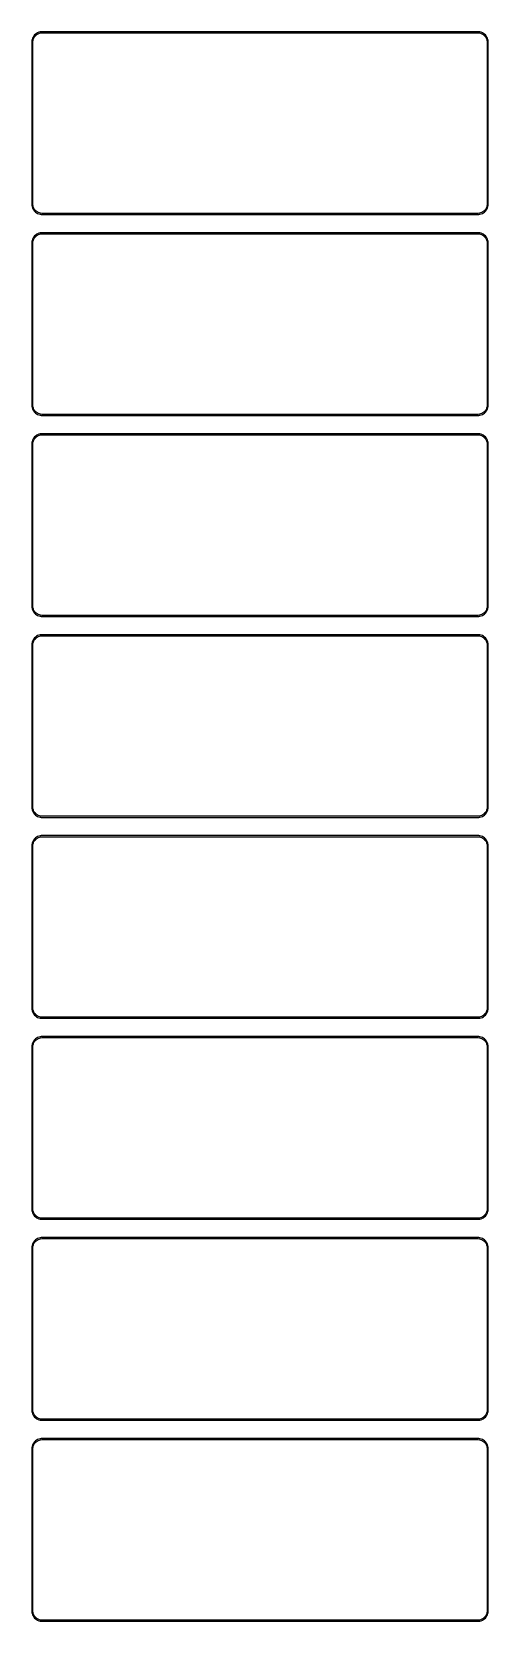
# Model space of a CAD drawing. Header units: metres. Extents: x -112 to 112, y 1440 to 2916.
# Drawn here: x -112 to 112, y 2133 to 2916 of the extents above; entities that cross this region are included whole.
import ezdxf

# ---------------------------------------------------------------- set-up
doc = ezdxf.new("R2010")
doc.units = ezdxf.units.M

msp = doc.modelspace()

# ---------------------------------------------------------------- linework, layer by layer
for p, q in [((-112.149, 2912.84), (-112.343, 2912.24)), ((-111.882, 2913.41), (-112.149, 2912.84)), ((-111.545, 2913.94), (-111.882, 2913.41)), ((-111.666, 2912.5), (-111.412, 2913.04)), ((-111.145, 2914.42), (-111.545, 2913.94)), ((-111.412, 2913.04), (-111.093, 2913.54)), ((-110.687, 2914.85), (-111.145, 2914.42)), ((-111.093, 2913.54), (-110.713, 2914)), ((-110.713, 2914), (-110.278, 2914.41)), ((-110.179, 2915.22), (-110.687, 2914.85)), ((-110.278, 2914.41), (-109.795, 2914.76)), ((-109.629, 2915.52), (-110.179, 2915.22)), ((-109.795, 2914.76), (-109.272, 2915.05)), ((-109.045, 2915.76), (-109.629, 2915.52)), ((-109.272, 2915.05), (-108.718, 2915.27)), ((-108.437, 2915.91), (-109.045, 2915.76)), ((-108.718, 2915.27), (-108.14, 2915.42)), ((-107.814, 2915.99), (-108.437, 2915.91)), ((-108.14, 2915.42), (-107.548, 2915.49)), ((107.814, 2915.99), (-107.814, 2915.99)), ((-107.548, 2915.49), (107.548, 2915.49)), ((107.548, 2915.49), (108.14, 2915.42)), ((108.437, 2915.91), (107.814, 2915.99)), ((108.14, 2915.42), (108.718, 2915.27)), ((109.045, 2915.76), (108.437, 2915.91)), ((108.718, 2915.27), (109.272, 2915.05)), ((109.629, 2915.52), (109.045, 2915.76)), ((109.272, 2915.05), (109.795, 2914.76)), ((110.179, 2915.22), (109.629, 2915.52)), ((109.795, 2914.76), (110.278, 2914.41)), ((110.687, 2914.85), (110.179, 2915.22)), ((110.278, 2914.41), (110.713, 2914)), ((111.145, 2914.42), (110.687, 2914.85)), ((110.713, 2914), (111.093, 2913.54)), ((111.093, 2913.54), (111.412, 2913.04)), ((111.545, 2913.94), (111.145, 2914.42)), ((111.412, 2913.04), (111.666, 2912.5)), ((111.882, 2913.41), (111.545, 2913.94)), ((112.149, 2912.84), (111.882, 2913.41)), ((112.343, 2912.24), (112.149, 2912.84)), ((-112.461, 2911.63), (-112.5, 2911)), ((-112.5, 2911), (-112.5, 2831)), ((-112.343, 2912.24), (-112.461, 2911.63)), ((-112, 2910.75), (-111.963, 2911.35)), ((-112, 2831.25), (-112, 2910.75)), ((-111.963, 2911.35), (-111.851, 2911.93)), ((-111.851, 2911.93), (-111.666, 2912.5)), ((111.666, 2912.5), (111.851, 2911.93)), ((111.851, 2911.93), (111.963, 2911.35)), ((111.963, 2911.35), (112, 2910.75)), ((112, 2910.75), (112, 2831.25)), ((112.461, 2911.63), (112.343, 2912.24)), ((112.5, 2911), (112.461, 2911.63)), ((112.5, 2831), (112.5, 2911)), ((-112.5, 2831), (-112.461, 2830.37)), ((-112.461, 2830.37), (-112.343, 2829.76)), ((-112.343, 2829.76), (-112.149, 2829.16)), ((-112.149, 2829.16), (-111.882, 2828.59)), ((-111.963, 2830.65), (-112, 2831.25)), ((-111.851, 2830.07), (-111.963, 2830.65)), ((-111.882, 2828.59), (-111.545, 2828.06)), ((-111.666, 2829.5), (-111.851, 2830.07)), ((-111.412, 2828.96), (-111.666, 2829.5)), ((-111.545, 2828.06), (-111.145, 2827.58)), ((-111.093, 2828.46), (-111.412, 2828.96)), ((-111.145, 2827.58), (-110.687, 2827.15)), ((-110.713, 2828), (-111.093, 2828.46)), ((-110.278, 2827.59), (-110.713, 2828)), ((-110.687, 2827.15), (-110.179, 2826.78)), ((-109.795, 2827.24), (-110.278, 2827.59)), ((-110.179, 2826.78), (-109.629, 2826.48)), ((-109.272, 2826.95), (-109.795, 2827.24)), ((-108.718, 2826.73), (-109.272, 2826.95)), ((-108.14, 2826.58), (-108.718, 2826.73)), ((-107.548, 2826.51), (-108.14, 2826.58)), ((108.14, 2826.58), (107.548, 2826.51)), ((108.718, 2826.73), (108.14, 2826.58)), ((109.272, 2826.95), (108.718, 2826.73)), ((109.795, 2827.24), (109.272, 2826.95)), ((109.629, 2826.48), (110.179, 2826.78)), ((110.278, 2827.59), (109.795, 2827.24)), ((110.179, 2826.78), (110.687, 2827.15)), ((110.713, 2828), (110.278, 2827.59)), ((110.687, 2827.15), (111.145, 2827.58)), ((111.093, 2828.46), (110.713, 2828)), ((111.412, 2828.96), (111.093, 2828.46)), ((111.145, 2827.58), (111.545, 2828.06)), ((111.666, 2829.5), (111.412, 2828.96)), ((111.545, 2828.06), (111.882, 2828.59)), ((111.851, 2830.07), (111.666, 2829.5)), ((111.963, 2830.65), (111.851, 2830.07)), ((111.882, 2828.59), (112.149, 2829.16)), ((112, 2831.25), (111.963, 2830.65)), ((112.149, 2829.16), (112.343, 2829.76)), ((112.343, 2829.76), (112.461, 2830.37)), ((112.461, 2830.37), (112.5, 2831)), ((-109.629, 2826.48), (-109.045, 2826.24)), ((-109.045, 2826.24), (-108.437, 2826.09)), ((-108.437, 2826.09), (-107.814, 2826.01)), ((-107.814, 2826.01), (107.814, 2826.01)), ((107.548, 2826.51), (-107.548, 2826.51)), ((107.814, 2826.01), (108.437, 2826.09)), ((108.437, 2826.09), (109.045, 2826.24)), ((109.045, 2826.24), (109.629, 2826.48)), ((-112.461, 2812.63), (-112.5, 2812)), ((-112.5, 2812), (-112.5, 2732)), ((-112.343, 2813.24), (-112.461, 2812.63)), ((-112.149, 2813.84), (-112.343, 2813.24)), ((-111.882, 2814.41), (-112.149, 2813.84)), ((-112, 2811.75), (-111.963, 2812.35)), ((-112, 2732.25), (-112, 2811.75)), ((-111.963, 2812.35), (-111.851, 2812.93)), ((-111.545, 2814.94), (-111.882, 2814.41)), ((-111.851, 2812.93), (-111.666, 2813.5)), ((-111.666, 2813.5), (-111.412, 2814.04)), ((-111.145, 2815.42), (-111.545, 2814.94)), ((-111.412, 2814.04), (-111.093, 2814.54)), ((-110.687, 2815.85), (-111.145, 2815.42)), ((-111.093, 2814.54), (-110.713, 2815)), ((-110.713, 2815), (-110.278, 2815.41)), ((-110.179, 2816.22), (-110.687, 2815.85)), ((-110.278, 2815.41), (-109.795, 2815.76)), ((-109.629, 2816.52), (-110.179, 2816.22)), ((-109.795, 2815.76), (-109.272, 2816.05)), ((-109.045, 2816.76), (-109.629, 2816.52)), ((-109.272, 2816.05), (-108.718, 2816.27)), ((-108.437, 2816.91), (-109.045, 2816.76)), ((-108.718, 2816.27), (-108.14, 2816.42)), ((-107.814, 2816.99), (-108.437, 2816.91)), ((-108.14, 2816.42), (-107.548, 2816.49)), ((107.814, 2816.99), (-107.814, 2816.99)), ((-107.548, 2816.49), (107.548, 2816.49)), ((107.548, 2816.49), (108.14, 2816.42)), ((108.437, 2816.91), (107.814, 2816.99)), ((108.14, 2816.42), (108.718, 2816.27)), ((109.045, 2816.76), (108.437, 2816.91)), ((108.718, 2816.27), (109.272, 2816.05)), ((109.629, 2816.52), (109.045, 2816.76)), ((109.272, 2816.05), (109.795, 2815.76)), ((110.179, 2816.22), (109.629, 2816.52)), ((109.795, 2815.76), (110.278, 2815.41)), ((110.687, 2815.85), (110.179, 2816.22)), ((110.278, 2815.41), (110.713, 2815)), ((111.145, 2815.42), (110.687, 2815.85)), ((110.713, 2815), (111.093, 2814.54)), ((111.093, 2814.54), (111.412, 2814.04)), ((111.545, 2814.94), (111.145, 2815.42)), ((111.412, 2814.04), (111.666, 2813.5)), ((111.882, 2814.41), (111.545, 2814.94)), ((111.666, 2813.5), (111.851, 2812.93)), ((111.851, 2812.93), (111.963, 2812.35)), ((112.149, 2813.84), (111.882, 2814.41)), ((111.963, 2812.35), (112, 2811.75)), ((112, 2811.75), (112, 2732.25)), ((112.343, 2813.24), (112.149, 2813.84)), ((112.461, 2812.63), (112.343, 2813.24)), ((112.5, 2812), (112.461, 2812.63)), ((112.5, 2732), (112.5, 2812)), ((-112.5, 2732), (-112.461, 2731.37)), ((-112.461, 2731.37), (-112.343, 2730.76)), ((-112.343, 2730.76), (-112.149, 2730.16)), ((-112.149, 2730.16), (-111.882, 2729.59)), ((-111.963, 2731.65), (-112, 2732.25)), ((-111.851, 2731.07), (-111.963, 2731.65)), ((-111.882, 2729.59), (-111.545, 2729.06)), ((-111.666, 2730.5), (-111.851, 2731.07)), ((-111.412, 2729.96), (-111.666, 2730.5)), ((-111.545, 2729.06), (-111.145, 2728.58)), ((-111.093, 2729.46), (-111.412, 2729.96)), ((-111.145, 2728.58), (-110.687, 2728.15)), ((-110.713, 2729), (-111.093, 2729.46)), ((-110.278, 2728.59), (-110.713, 2729)), ((-110.687, 2728.15), (-110.179, 2727.78)), ((-109.795, 2728.24), (-110.278, 2728.59)), ((-110.179, 2727.78), (-109.629, 2727.48)), ((-109.272, 2727.95), (-109.795, 2728.24)), ((-109.629, 2727.48), (-109.045, 2727.24)), ((-108.718, 2727.73), (-109.272, 2727.95)), ((-109.045, 2727.24), (-108.437, 2727.09)), ((-108.14, 2727.58), (-108.718, 2727.73)), ((-108.437, 2727.09), (-107.814, 2727.01)), ((-107.548, 2727.51), (-108.14, 2727.58)), ((-107.814, 2727.01), (107.814, 2727.01)), ((107.548, 2727.51), (-107.548, 2727.51)), ((108.14, 2727.58), (107.548, 2727.51)), ((107.814, 2727.01), (108.437, 2727.09)), ((108.718, 2727.73), (108.14, 2727.58)), ((108.437, 2727.09), (109.045, 2727.24)), ((109.272, 2727.95), (108.718, 2727.73)), ((109.045, 2727.24), (109.629, 2727.48)), ((109.795, 2728.24), (109.272, 2727.95)), ((109.629, 2727.48), (110.179, 2727.78)), ((110.278, 2728.59), (109.795, 2728.24)), ((110.179, 2727.78), (110.687, 2728.15)), ((110.713, 2729), (110.278, 2728.59)), ((110.687, 2728.15), (111.145, 2728.58)), ((111.093, 2729.46), (110.713, 2729)), ((111.412, 2729.96), (111.093, 2729.46)), ((111.145, 2728.58), (111.545, 2729.06)), ((111.666, 2730.5), (111.412, 2729.96)), ((111.545, 2729.06), (111.882, 2729.59)), ((111.851, 2731.07), (111.666, 2730.5)), ((111.963, 2731.65), (111.851, 2731.07)), ((111.882, 2729.59), (112.149, 2730.16)), ((112, 2732.25), (111.963, 2731.65)), ((112.149, 2730.16), (112.343, 2730.76)), ((112.343, 2730.76), (112.461, 2731.37)), ((112.461, 2731.37), (112.5, 2732)), ((-110.179, 2717.22), (-110.687, 2716.85)), ((-109.629, 2717.52), (-110.179, 2717.22)), ((-109.795, 2716.76), (-109.272, 2717.05)), ((-109.045, 2717.76), (-109.629, 2717.52)), ((-109.272, 2717.05), (-108.718, 2717.27)), ((-108.437, 2717.91), (-109.045, 2717.76)), ((-108.718, 2717.27), (-108.14, 2717.42)), ((-107.814, 2717.99), (-108.437, 2717.91)), ((-108.14, 2717.42), (-107.548, 2717.49)), ((107.814, 2717.99), (-107.814, 2717.99)), ((-107.548, 2717.49), (107.548, 2717.49)), ((107.548, 2717.49), (108.14, 2717.42)), ((108.437, 2717.91), (107.814, 2717.99)), ((108.14, 2717.42), (108.718, 2717.27)), ((109.045, 2717.76), (108.437, 2717.91)), ((108.718, 2717.27), (109.272, 2717.05)), ((109.629, 2717.52), (109.045, 2717.76)), ((109.272, 2717.05), (109.795, 2716.76)), ((110.179, 2717.22), (109.629, 2717.52)), ((110.687, 2716.85), (110.179, 2717.22)), ((-112.461, 2713.63), (-112.5, 2713)), ((-112.5, 2713), (-112.5, 2633)), ((-112.343, 2714.24), (-112.461, 2713.63)), ((-112.149, 2714.84), (-112.343, 2714.24)), ((-111.882, 2715.41), (-112.149, 2714.84)), ((-112, 2712.75), (-111.963, 2713.35)), ((-112, 2633.25), (-112, 2712.75)), ((-111.963, 2713.35), (-111.851, 2713.93)), ((-111.545, 2715.94), (-111.882, 2715.41)), ((-111.851, 2713.93), (-111.666, 2714.5)), ((-111.666, 2714.5), (-111.412, 2715.04)), ((-111.145, 2716.42), (-111.545, 2715.94)), ((-111.412, 2715.04), (-111.093, 2715.54)), ((-110.687, 2716.85), (-111.145, 2716.42)), ((-111.093, 2715.54), (-110.713, 2716)), ((-110.713, 2716), (-110.278, 2716.41)), ((-110.278, 2716.41), (-109.795, 2716.76)), ((109.795, 2716.76), (110.278, 2716.41)), ((110.278, 2716.41), (110.713, 2716)), ((111.145, 2716.42), (110.687, 2716.85)), ((110.713, 2716), (111.093, 2715.54)), ((111.093, 2715.54), (111.412, 2715.04)), ((111.545, 2715.94), (111.145, 2716.42)), ((111.412, 2715.04), (111.666, 2714.5)), ((111.882, 2715.41), (111.545, 2715.94)), ((111.666, 2714.5), (111.851, 2713.93)), ((111.851, 2713.93), (111.963, 2713.35)), ((112.149, 2714.84), (111.882, 2715.41)), ((111.963, 2713.35), (112, 2712.75)), ((112, 2712.75), (112, 2633.25)), ((112.343, 2714.24), (112.149, 2714.84)), ((112.461, 2713.63), (112.343, 2714.24)), ((112.5, 2713), (112.461, 2713.63)), ((112.5, 2633), (112.5, 2713)), ((-112.5, 2633), (-112.461, 2632.37)), ((-112.461, 2632.37), (-112.343, 2631.76)), ((-112.343, 2631.76), (-112.149, 2631.16)), ((-112.149, 2631.16), (-111.882, 2630.59)), ((-111.963, 2632.65), (-112, 2633.25)), ((-111.851, 2632.07), (-111.963, 2632.65)), ((-111.666, 2631.5), (-111.851, 2632.07)), ((-111.412, 2630.96), (-111.666, 2631.5)), ((-111.093, 2630.46), (-111.412, 2630.96)), ((111.412, 2630.96), (111.093, 2630.46)), ((111.666, 2631.5), (111.412, 2630.96)), ((111.851, 2632.07), (111.666, 2631.5)), ((111.963, 2632.65), (111.851, 2632.07)), ((111.882, 2630.59), (112.149, 2631.16)), ((112, 2633.25), (111.963, 2632.65)), ((112.149, 2631.16), (112.343, 2631.76)), ((112.343, 2631.76), (112.461, 2632.37)), ((112.461, 2632.37), (112.5, 2633)), ((-111.882, 2630.59), (-111.545, 2630.06)), ((-111.545, 2630.06), (-111.145, 2629.58)), ((-111.145, 2629.58), (-110.687, 2629.15)), ((-110.713, 2630), (-111.093, 2630.46)), ((-110.278, 2629.59), (-110.713, 2630)), ((-110.687, 2629.15), (-110.179, 2628.78)), ((-109.795, 2629.24), (-110.278, 2629.59)), ((-110.179, 2628.78), (-109.629, 2628.48)), ((-109.272, 2628.95), (-109.795, 2629.24)), ((-109.629, 2628.48), (-109.045, 2628.24)), ((-108.718, 2628.73), (-109.272, 2628.95)), ((-109.045, 2628.24), (-108.437, 2628.09)), ((-108.14, 2628.58), (-108.718, 2628.73)), ((-108.437, 2628.09), (-107.814, 2628.01)), ((-107.548, 2628.51), (-108.14, 2628.58)), ((-107.814, 2628.01), (107.814, 2628.01)), ((107.548, 2628.51), (-107.548, 2628.51)), ((108.14, 2628.58), (107.548, 2628.51)), ((107.814, 2628.01), (108.437, 2628.09)), ((108.718, 2628.73), (108.14, 2628.58)), ((108.437, 2628.09), (109.045, 2628.24)), ((109.272, 2628.95), (108.718, 2628.73)), ((109.045, 2628.24), (109.629, 2628.48)), ((109.795, 2629.24), (109.272, 2628.95)), ((109.629, 2628.48), (110.179, 2628.78)), ((110.278, 2629.59), (109.795, 2629.24)), ((110.179, 2628.78), (110.687, 2629.15)), ((110.713, 2630), (110.278, 2629.59)), ((110.687, 2629.15), (111.145, 2629.58)), ((111.093, 2630.46), (110.713, 2630)), ((111.145, 2629.58), (111.545, 2630.06)), ((111.545, 2630.06), (111.882, 2630.59)), ((-112.343, 2615.24), (-112.461, 2614.63)), ((-112.149, 2615.84), (-112.343, 2615.24)), ((-111.882, 2616.41), (-112.149, 2615.84)), ((-111.545, 2616.94), (-111.882, 2616.41)), ((-111.851, 2614.93), (-111.666, 2615.5)), ((-111.666, 2615.5), (-111.412, 2616.04)), ((-111.145, 2617.42), (-111.545, 2616.94)), ((-111.412, 2616.04), (-111.093, 2616.54)), ((-110.687, 2617.85), (-111.145, 2617.42)), ((-111.093, 2616.54), (-110.713, 2617)), ((-110.713, 2617), (-110.278, 2617.41)), ((-110.179, 2618.22), (-110.687, 2617.85)), ((-110.278, 2617.41), (-109.795, 2617.76)), ((-109.629, 2618.52), (-110.179, 2618.22)), ((-109.795, 2617.76), (-109.272, 2618.05)), ((-109.045, 2618.76), (-109.629, 2618.52)), ((-109.272, 2618.05), (-108.718, 2618.27)), ((-108.437, 2618.91), (-109.045, 2618.76)), ((-108.718, 2618.27), (-108.14, 2618.42)), ((-107.814, 2618.99), (-108.437, 2618.91)), ((-108.14, 2618.42), (-107.548, 2618.49)), ((107.814, 2618.99), (-107.814, 2618.99)), ((-107.548, 2618.49), (107.548, 2618.49)), ((107.548, 2618.49), (108.14, 2618.42)), ((108.437, 2618.91), (107.814, 2618.99)), ((108.14, 2618.42), (108.718, 2618.27)), ((109.045, 2618.76), (108.437, 2618.91)), ((108.718, 2618.27), (109.272, 2618.05)), ((109.629, 2618.52), (109.045, 2618.76)), ((109.272, 2618.05), (109.795, 2617.76)), ((110.179, 2618.22), (109.629, 2618.52)), ((109.795, 2617.76), (110.278, 2617.41)), ((110.687, 2617.85), (110.179, 2618.22)), ((110.278, 2617.41), (110.713, 2617)), ((111.145, 2617.42), (110.687, 2617.85)), ((110.713, 2617), (111.093, 2616.54)), ((111.093, 2616.54), (111.412, 2616.04)), ((111.545, 2616.94), (111.145, 2617.42)), ((111.412, 2616.04), (111.666, 2615.5)), ((111.882, 2616.41), (111.545, 2616.94)), ((111.666, 2615.5), (111.851, 2614.93)), ((112.149, 2615.84), (111.882, 2616.41)), ((112.343, 2615.24), (112.149, 2615.84)), ((112.461, 2614.63), (112.343, 2615.24)), ((-112.461, 2614.63), (-112.5, 2614)), ((-112.5, 2614), (-112.5, 2534)), ((-112, 2613.75), (-111.963, 2614.35)), ((-112, 2534.25), (-112, 2613.75)), ((-111.963, 2614.35), (-111.851, 2614.93)), ((111.851, 2614.93), (111.963, 2614.35)), ((111.963, 2614.35), (112, 2613.75)), ((112, 2613.75), (112, 2534.25)), ((112.5, 2614), (112.461, 2614.63)), ((112.5, 2534), (112.5, 2614)), ((-112.5, 2534), (-112.461, 2533.37)), ((-112.461, 2533.37), (-112.343, 2532.76)), ((-112.343, 2532.76), (-112.149, 2532.16)), ((-112.149, 2532.16), (-111.882, 2531.59)), ((-111.963, 2533.65), (-112, 2534.25)), ((-111.851, 2533.07), (-111.963, 2533.65)), ((-111.882, 2531.59), (-111.545, 2531.06)), ((-111.666, 2532.5), (-111.851, 2533.07)), ((-111.412, 2531.96), (-111.666, 2532.5)), ((-111.545, 2531.06), (-111.145, 2530.58)), ((-111.093, 2531.46), (-111.412, 2531.96)), ((-111.145, 2530.58), (-110.687, 2530.15)), ((-110.713, 2531), (-111.093, 2531.46)), ((-110.278, 2530.59), (-110.713, 2531)), ((-110.687, 2530.15), (-110.179, 2529.78)), ((-109.795, 2530.24), (-110.278, 2530.59)), ((-110.179, 2529.78), (-109.629, 2529.48)), ((-109.272, 2529.95), (-109.795, 2530.24)), ((-109.629, 2529.48), (-109.045, 2529.24)), ((-108.718, 2529.73), (-109.272, 2529.95)), ((-109.045, 2529.24), (-108.437, 2529.09)), ((-108.14, 2529.58), (-108.718, 2529.73)), ((-108.437, 2529.09), (-107.814, 2529.01)), ((-107.548, 2529.51), (-108.14, 2529.58)), ((107.548, 2529.51), (-107.548, 2529.51)), ((108.14, 2529.58), (107.548, 2529.51)), ((107.814, 2529.01), (108.437, 2529.09)), ((108.718, 2529.73), (108.14, 2529.58)), ((108.437, 2529.09), (109.045, 2529.24)), ((109.272, 2529.95), (108.718, 2529.73)), ((109.045, 2529.24), (109.629, 2529.48)), ((109.795, 2530.24), (109.272, 2529.95)), ((109.629, 2529.48), (110.179, 2529.78)), ((110.278, 2530.59), (109.795, 2530.24)), ((110.179, 2529.78), (110.687, 2530.15)), ((110.713, 2531), (110.278, 2530.59)), ((110.687, 2530.15), (111.145, 2530.58)), ((111.093, 2531.46), (110.713, 2531)), ((111.412, 2531.96), (111.093, 2531.46)), ((111.145, 2530.58), (111.545, 2531.06)), ((111.666, 2532.5), (111.412, 2531.96)), ((111.545, 2531.06), (111.882, 2531.59)), ((111.851, 2533.07), (111.666, 2532.5)), ((111.963, 2533.65), (111.851, 2533.07)), ((111.882, 2531.59), (112.149, 2532.16)), ((112, 2534.25), (111.963, 2533.65)), ((112.149, 2532.16), (112.343, 2532.76)), ((112.343, 2532.76), (112.461, 2533.37)), ((112.461, 2533.37), (112.5, 2534)), ((-107.814, 2529.01), (107.814, 2529.01)), ((-112.461, 2515.63), (-112.5, 2515)), ((-112.5, 2515), (-112.5, 2435)), ((-112.343, 2516.24), (-112.461, 2515.63)), ((-112.149, 2516.84), (-112.343, 2516.24)), ((-111.882, 2517.41), (-112.149, 2516.84)), ((-112, 2514.75), (-111.963, 2515.35)), ((-112, 2435.25), (-112, 2514.75)), ((-111.963, 2515.35), (-111.851, 2515.93)), ((-111.545, 2517.94), (-111.882, 2517.41)), ((-111.851, 2515.93), (-111.666, 2516.5)), ((-111.666, 2516.5), (-111.412, 2517.04)), ((-111.145, 2518.42), (-111.545, 2517.94)), ((-111.412, 2517.04), (-111.093, 2517.54)), ((-110.687, 2518.85), (-111.145, 2518.42)), ((-111.093, 2517.54), (-110.713, 2518)), ((-110.713, 2518), (-110.278, 2518.41)), ((-110.179, 2519.22), (-110.687, 2518.85)), ((-110.278, 2518.41), (-109.795, 2518.76)), ((-109.629, 2519.52), (-110.179, 2519.22)), ((-109.795, 2518.76), (-109.272, 2519.05)), ((-109.045, 2519.76), (-109.629, 2519.52)), ((-109.272, 2519.05), (-108.718, 2519.27)), ((-108.437, 2519.91), (-109.045, 2519.76)), ((-108.718, 2519.27), (-108.14, 2519.42)), ((-107.814, 2519.99), (-108.437, 2519.91)), ((-108.14, 2519.42), (-107.548, 2519.49)), ((107.814, 2519.99), (-107.814, 2519.99)), ((-107.548, 2519.49), (107.548, 2519.49)), ((107.548, 2519.49), (108.14, 2519.42)), ((108.437, 2519.91), (107.814, 2519.99)), ((108.14, 2519.42), (108.718, 2519.27)), ((109.045, 2519.76), (108.437, 2519.91)), ((108.718, 2519.27), (109.272, 2519.05)), ((109.629, 2519.52), (109.045, 2519.76)), ((109.272, 2519.05), (109.795, 2518.76)), ((110.179, 2519.22), (109.629, 2519.52)), ((109.795, 2518.76), (110.278, 2518.41)), ((110.687, 2518.85), (110.179, 2519.22)), ((110.278, 2518.41), (110.713, 2518)), ((111.145, 2518.42), (110.687, 2518.85)), ((110.713, 2518), (111.093, 2517.54)), ((111.093, 2517.54), (111.412, 2517.04)), ((111.545, 2517.94), (111.145, 2518.42)), ((111.412, 2517.04), (111.666, 2516.5)), ((111.882, 2517.41), (111.545, 2517.94)), ((111.666, 2516.5), (111.851, 2515.93)), ((111.851, 2515.93), (111.963, 2515.35)), ((112.149, 2516.84), (111.882, 2517.41)), ((111.963, 2515.35), (112, 2514.75)), ((112, 2514.75), (112, 2435.25)), ((112.343, 2516.24), (112.149, 2516.84)), ((112.461, 2515.63), (112.343, 2516.24)), ((112.5, 2515), (112.461, 2515.63)), ((112.5, 2435), (112.5, 2515)), ((-111.963, 2434.65), (-112, 2435.25)), ((112, 2435.25), (111.963, 2434.65)), ((-112.5, 2435), (-112.461, 2434.37)), ((-112.461, 2434.37), (-112.343, 2433.76)), ((-112.343, 2433.76), (-112.149, 2433.16)), ((-112.149, 2433.16), (-111.882, 2432.59)), ((-111.851, 2434.07), (-111.963, 2434.65)), ((-111.882, 2432.59), (-111.545, 2432.06)), ((-111.666, 2433.5), (-111.851, 2434.07)), ((-111.412, 2432.96), (-111.666, 2433.5)), ((-111.545, 2432.06), (-111.145, 2431.58)), ((-111.093, 2432.46), (-111.412, 2432.96)), ((-111.145, 2431.58), (-110.687, 2431.15)), ((-110.713, 2432), (-111.093, 2432.46)), ((-110.278, 2431.59), (-110.713, 2432)), ((-110.687, 2431.15), (-110.179, 2430.78)), ((-109.795, 2431.24), (-110.278, 2431.59)), ((-110.179, 2430.78), (-109.629, 2430.48)), ((-109.272, 2430.95), (-109.795, 2431.24)), ((-109.629, 2430.48), (-109.045, 2430.24)), ((-108.718, 2430.73), (-109.272, 2430.95)), ((-109.045, 2430.24), (-108.437, 2430.09)), ((-108.14, 2430.58), (-108.718, 2430.73)), ((-108.437, 2430.09), (-107.814, 2430.01)), ((-107.548, 2430.51), (-108.14, 2430.58)), ((-107.814, 2430.01), (107.814, 2430.01)), ((107.548, 2430.51), (-107.548, 2430.51)), ((108.14, 2430.58), (107.548, 2430.51)), ((107.814, 2430.01), (108.437, 2430.09)), ((108.718, 2430.73), (108.14, 2430.58)), ((108.437, 2430.09), (109.045, 2430.24)), ((109.272, 2430.95), (108.718, 2430.73)), ((109.045, 2430.24), (109.629, 2430.48)), ((109.795, 2431.24), (109.272, 2430.95)), ((109.629, 2430.48), (110.179, 2430.78)), ((110.278, 2431.59), (109.795, 2431.24)), ((110.179, 2430.78), (110.687, 2431.15)), ((110.713, 2432), (110.278, 2431.59)), ((110.687, 2431.15), (111.145, 2431.58)), ((111.093, 2432.46), (110.713, 2432)), ((111.412, 2432.96), (111.093, 2432.46)), ((111.145, 2431.58), (111.545, 2432.06)), ((111.666, 2433.5), (111.412, 2432.96)), ((111.545, 2432.06), (111.882, 2432.59)), ((111.851, 2434.07), (111.666, 2433.5)), ((111.963, 2434.65), (111.851, 2434.07)), ((111.882, 2432.59), (112.149, 2433.16)), ((112.149, 2433.16), (112.343, 2433.76)), ((112.343, 2433.76), (112.461, 2434.37)), ((112.461, 2434.37), (112.5, 2435)), ((-111.145, 2419.42), (-111.545, 2418.94)), ((-110.687, 2419.85), (-111.145, 2419.42)), ((-110.713, 2419), (-110.278, 2419.41)), ((-110.179, 2420.22), (-110.687, 2419.85)), ((-110.278, 2419.41), (-109.795, 2419.76)), ((-109.629, 2420.52), (-110.179, 2420.22)), ((-109.795, 2419.76), (-109.272, 2420.05)), ((-109.045, 2420.76), (-109.629, 2420.52)), ((-109.272, 2420.05), (-108.718, 2420.27)), ((-108.437, 2420.91), (-109.045, 2420.76)), ((-108.718, 2420.27), (-108.14, 2420.42)), ((-107.814, 2420.99), (-108.437, 2420.91)), ((-108.14, 2420.42), (-107.548, 2420.49)), ((107.814, 2420.99), (-107.814, 2420.99)), ((-107.548, 2420.49), (107.548, 2420.49)), ((107.548, 2420.49), (108.14, 2420.42)), ((108.437, 2420.91), (107.814, 2420.99)), ((108.14, 2420.42), (108.718, 2420.27)), ((109.045, 2420.76), (108.437, 2420.91)), ((108.718, 2420.27), (109.272, 2420.05)), ((109.629, 2420.52), (109.045, 2420.76)), ((109.272, 2420.05), (109.795, 2419.76)), ((110.179, 2420.22), (109.629, 2420.52)), ((109.795, 2419.76), (110.278, 2419.41)), ((110.687, 2419.85), (110.179, 2420.22)), ((110.278, 2419.41), (110.713, 2419)), ((111.145, 2419.42), (110.687, 2419.85)), ((111.545, 2418.94), (111.145, 2419.42)), ((-112.461, 2416.63), (-112.5, 2416)), ((-112.5, 2416), (-112.5, 2336)), ((-112.343, 2417.24), (-112.461, 2416.63)), ((-112.149, 2417.84), (-112.343, 2417.24)), ((-111.882, 2418.41), (-112.149, 2417.84)), ((-112, 2415.75), (-111.963, 2416.35)), ((-112, 2336.25), (-112, 2415.75)), ((-111.963, 2416.35), (-111.851, 2416.93)), ((-111.545, 2418.94), (-111.882, 2418.41)), ((-111.851, 2416.93), (-111.666, 2417.5)), ((-111.666, 2417.5), (-111.412, 2418.04)), ((-111.412, 2418.04), (-111.093, 2418.54)), ((-111.093, 2418.54), (-110.713, 2419)), ((110.713, 2419), (111.093, 2418.54)), ((111.093, 2418.54), (111.412, 2418.04)), ((111.412, 2418.04), (111.666, 2417.5)), ((111.882, 2418.41), (111.545, 2418.94)), ((111.666, 2417.5), (111.851, 2416.93)), ((111.851, 2416.93), (111.963, 2416.35)), ((112.149, 2417.84), (111.882, 2418.41)), ((111.963, 2416.35), (112, 2415.75)), ((112, 2415.75), (112, 2336.25)), ((112.343, 2417.24), (112.149, 2417.84)), ((112.461, 2416.63), (112.343, 2417.24)), ((112.5, 2416), (112.461, 2416.63)), ((112.5, 2336), (112.5, 2416)), ((-112.5, 2336), (-112.461, 2335.37)), ((-112.461, 2335.37), (-112.343, 2334.76)), ((-112.343, 2334.76), (-112.149, 2334.16)), ((-112.149, 2334.16), (-111.882, 2333.59)), ((-111.963, 2335.65), (-112, 2336.25)), ((-111.851, 2335.07), (-111.963, 2335.65)), ((-111.882, 2333.59), (-111.545, 2333.06)), ((-111.666, 2334.5), (-111.851, 2335.07)), ((-111.412, 2333.96), (-111.666, 2334.5)), ((-111.093, 2333.46), (-111.412, 2333.96)), ((-110.713, 2333), (-111.093, 2333.46)), ((111.093, 2333.46), (110.713, 2333)), ((111.412, 2333.96), (111.093, 2333.46)), ((111.666, 2334.5), (111.412, 2333.96)), ((111.545, 2333.06), (111.882, 2333.59)), ((111.851, 2335.07), (111.666, 2334.5)), ((111.963, 2335.65), (111.851, 2335.07)), ((111.882, 2333.59), (112.149, 2334.16)), ((112, 2336.25), (111.963, 2335.65)), ((112.149, 2334.16), (112.343, 2334.76)), ((112.343, 2334.76), (112.461, 2335.37)), ((112.461, 2335.37), (112.5, 2336)), ((-111.545, 2333.06), (-111.145, 2332.58)), ((-111.145, 2332.58), (-110.687, 2332.15)), ((-110.278, 2332.59), (-110.713, 2333)), ((-110.687, 2332.15), (-110.179, 2331.78)), ((-109.795, 2332.24), (-110.278, 2332.59)), ((-110.179, 2331.78), (-109.629, 2331.48)), ((-109.272, 2331.95), (-109.795, 2332.24)), ((-109.629, 2331.48), (-109.045, 2331.24)), ((-108.718, 2331.73), (-109.272, 2331.95)), ((-109.045, 2331.24), (-108.437, 2331.09)), ((-108.14, 2331.58), (-108.718, 2331.73)), ((-108.437, 2331.09), (-107.814, 2331.01)), ((-107.548, 2331.51), (-108.14, 2331.58)), ((-107.814, 2331.01), (107.814, 2331.01)), ((107.548, 2331.51), (-107.548, 2331.51)), ((108.14, 2331.58), (107.548, 2331.51)), ((107.814, 2331.01), (108.437, 2331.09)), ((108.718, 2331.73), (108.14, 2331.58)), ((108.437, 2331.09), (109.045, 2331.24)), ((109.272, 2331.95), (108.718, 2331.73)), ((109.045, 2331.24), (109.629, 2331.48)), ((109.795, 2332.24), (109.272, 2331.95)), ((109.629, 2331.48), (110.179, 2331.78)), ((110.278, 2332.59), (109.795, 2332.24)), ((110.179, 2331.78), (110.687, 2332.15)), ((110.713, 2333), (110.278, 2332.59)), ((110.687, 2332.15), (111.145, 2332.58)), ((111.145, 2332.58), (111.545, 2333.06)), ((-112.461, 2317.63), (-112.5, 2317)), ((-112.343, 2318.24), (-112.461, 2317.63)), ((-112.149, 2318.84), (-112.343, 2318.24)), ((-111.882, 2319.41), (-112.149, 2318.84)), ((-111.963, 2317.35), (-111.851, 2317.93)), ((-111.545, 2319.94), (-111.882, 2319.41)), ((-111.851, 2317.93), (-111.666, 2318.5)), ((-111.666, 2318.5), (-111.412, 2319.04)), ((-111.145, 2320.42), (-111.545, 2319.94)), ((-111.412, 2319.04), (-111.093, 2319.54)), ((-110.687, 2320.85), (-111.145, 2320.42)), ((-111.093, 2319.54), (-110.713, 2320)), ((-110.713, 2320), (-110.278, 2320.41)), ((-110.179, 2321.22), (-110.687, 2320.85)), ((-110.278, 2320.41), (-109.795, 2320.76)), ((-109.629, 2321.52), (-110.179, 2321.22)), ((-109.795, 2320.76), (-109.272, 2321.05)), ((-109.045, 2321.76), (-109.629, 2321.52)), ((-109.272, 2321.05), (-108.718, 2321.27)), ((-108.437, 2321.91), (-109.045, 2321.76)), ((-108.718, 2321.27), (-108.14, 2321.42)), ((-107.814, 2321.99), (-108.437, 2321.91)), ((-108.14, 2321.42), (-107.548, 2321.49)), ((107.814, 2321.99), (-107.814, 2321.99)), ((-107.548, 2321.49), (107.548, 2321.49)), ((107.548, 2321.49), (108.14, 2321.42)), ((108.437, 2321.91), (107.814, 2321.99)), ((108.14, 2321.42), (108.718, 2321.27)), ((109.045, 2321.76), (108.437, 2321.91)), ((108.718, 2321.27), (109.272, 2321.05)), ((109.629, 2321.52), (109.045, 2321.76)), ((109.272, 2321.05), (109.795, 2320.76)), ((110.179, 2321.22), (109.629, 2321.52)), ((109.795, 2320.76), (110.278, 2320.41)), ((110.687, 2320.85), (110.179, 2321.22)), ((110.278, 2320.41), (110.713, 2320)), ((111.145, 2320.42), (110.687, 2320.85)), ((110.713, 2320), (111.093, 2319.54)), ((111.093, 2319.54), (111.412, 2319.04)), ((111.545, 2319.94), (111.145, 2320.42)), ((111.412, 2319.04), (111.666, 2318.5)), ((111.882, 2319.41), (111.545, 2319.94)), ((111.666, 2318.5), (111.851, 2317.93)), ((111.851, 2317.93), (111.963, 2317.35)), ((112.149, 2318.84), (111.882, 2319.41)), ((112.343, 2318.24), (112.149, 2318.84)), ((112.461, 2317.63), (112.343, 2318.24)), ((112.5, 2317), (112.461, 2317.63)), ((-112.5, 2317), (-112.5, 2237)), ((-112, 2316.75), (-111.963, 2317.35)), ((-112, 2237.25), (-112, 2316.75)), ((111.963, 2317.35), (112, 2316.75)), ((112, 2316.75), (112, 2237.25)), ((112.5, 2237), (112.5, 2317)), ((-112.5, 2237), (-112.461, 2236.37)), ((-112.461, 2236.37), (-112.343, 2235.76)), ((-112.343, 2235.76), (-112.149, 2235.16)), ((-112.149, 2235.16), (-111.882, 2234.59)), ((-111.963, 2236.65), (-112, 2237.25)), ((-111.851, 2236.07), (-111.963, 2236.65)), ((-111.882, 2234.59), (-111.545, 2234.06)), ((-111.666, 2235.5), (-111.851, 2236.07)), ((-111.412, 2234.96), (-111.666, 2235.5)), ((-111.545, 2234.06), (-111.145, 2233.58)), ((-111.093, 2234.46), (-111.412, 2234.96)), ((-111.145, 2233.58), (-110.687, 2233.15)), ((-110.713, 2234), (-111.093, 2234.46)), ((-110.278, 2233.59), (-110.713, 2234)), ((-110.687, 2233.15), (-110.179, 2232.78)), ((-109.795, 2233.24), (-110.278, 2233.59)), ((-110.179, 2232.78), (-109.629, 2232.48)), ((-109.272, 2232.95), (-109.795, 2233.24)), ((-109.629, 2232.48), (-109.045, 2232.24)), ((-108.718, 2232.73), (-109.272, 2232.95)), ((-109.045, 2232.24), (-108.437, 2232.09)), ((-108.14, 2232.58), (-108.718, 2232.73)), ((-108.437, 2232.09), (-107.814, 2232.01)), ((-107.548, 2232.51), (-108.14, 2232.58)), ((-107.814, 2232.01), (107.814, 2232.01)), ((107.548, 2232.51), (-107.548, 2232.51)), ((108.14, 2232.58), (107.548, 2232.51)), ((107.814, 2232.01), (108.437, 2232.09)), ((108.718, 2232.73), (108.14, 2232.58)), ((108.437, 2232.09), (109.045, 2232.24)), ((109.272, 2232.95), (108.718, 2232.73)), ((109.045, 2232.24), (109.629, 2232.48)), ((109.795, 2233.24), (109.272, 2232.95)), ((109.629, 2232.48), (110.179, 2232.78)), ((110.278, 2233.59), (109.795, 2233.24)), ((110.179, 2232.78), (110.687, 2233.15)), ((110.713, 2234), (110.278, 2233.59)), ((110.687, 2233.15), (111.145, 2233.58)), ((111.093, 2234.46), (110.713, 2234)), ((111.412, 2234.96), (111.093, 2234.46)), ((111.145, 2233.58), (111.545, 2234.06)), ((111.666, 2235.5), (111.412, 2234.96)), ((111.545, 2234.06), (111.882, 2234.59)), ((111.851, 2236.07), (111.666, 2235.5)), ((111.963, 2236.65), (111.851, 2236.07)), ((111.882, 2234.59), (112.149, 2235.16)), ((112, 2237.25), (111.963, 2236.65)), ((112.149, 2235.16), (112.343, 2235.76)), ((112.343, 2235.76), (112.461, 2236.37)), ((112.461, 2236.37), (112.5, 2237)), ((-112.461, 2218.63), (-112.5, 2218)), ((-112.5, 2218), (-112.5, 2138)), ((-112.343, 2219.24), (-112.461, 2218.63)), ((-112.149, 2219.84), (-112.343, 2219.24)), ((-111.882, 2220.41), (-112.149, 2219.84)), ((-112, 2217.75), (-111.963, 2218.35)), ((-112, 2138.25), (-112, 2217.75)), ((-111.963, 2218.35), (-111.851, 2218.93)), ((-111.545, 2220.94), (-111.882, 2220.41)), ((-111.851, 2218.93), (-111.666, 2219.5)), ((-111.666, 2219.5), (-111.412, 2220.04)), ((-111.145, 2221.42), (-111.545, 2220.94)), ((-111.412, 2220.04), (-111.093, 2220.54)), ((-110.687, 2221.85), (-111.145, 2221.42)), ((-111.093, 2220.54), (-110.713, 2221)), ((-110.713, 2221), (-110.278, 2221.41)), ((-110.179, 2222.22), (-110.687, 2221.85)), ((-110.278, 2221.41), (-109.795, 2221.76)), ((-109.629, 2222.52), (-110.179, 2222.22)), ((-109.795, 2221.76), (-109.272, 2222.05)), ((-109.045, 2222.76), (-109.629, 2222.52)), ((-109.272, 2222.05), (-108.718, 2222.27)), ((-108.437, 2222.91), (-109.045, 2222.76)), ((-108.718, 2222.27), (-108.14, 2222.42)), ((-107.814, 2222.99), (-108.437, 2222.91)), ((-108.14, 2222.42), (-107.548, 2222.49)), ((107.814, 2222.99), (-107.814, 2222.99)), ((-107.548, 2222.49), (107.548, 2222.49)), ((107.548, 2222.49), (108.14, 2222.42)), ((108.437, 2222.91), (107.814, 2222.99)), ((108.14, 2222.42), (108.718, 2222.27)), ((109.045, 2222.76), (108.437, 2222.91)), ((108.718, 2222.27), (109.272, 2222.05)), ((109.629, 2222.52), (109.045, 2222.76)), ((109.272, 2222.05), (109.795, 2221.76)), ((110.179, 2222.22), (109.629, 2222.52)), ((109.795, 2221.76), (110.278, 2221.41)), ((110.687, 2221.85), (110.179, 2222.22)), ((110.278, 2221.41), (110.713, 2221)), ((111.145, 2221.42), (110.687, 2221.85)), ((110.713, 2221), (111.093, 2220.54)), ((111.093, 2220.54), (111.412, 2220.04)), ((111.545, 2220.94), (111.145, 2221.42)), ((111.412, 2220.04), (111.666, 2219.5)), ((111.882, 2220.41), (111.545, 2220.94)), ((111.666, 2219.5), (111.851, 2218.93)), ((111.851, 2218.93), (111.963, 2218.35)), ((112.149, 2219.84), (111.882, 2220.41)), ((111.963, 2218.35), (112, 2217.75)), ((112, 2217.75), (112, 2138.25)), ((112.343, 2219.24), (112.149, 2219.84)), ((112.461, 2218.63), (112.343, 2219.24)), ((112.5, 2218), (112.461, 2218.63)), ((112.5, 2138), (112.5, 2218)), ((-112.5, 2138), (-112.461, 2137.37)), ((-111.963, 2137.65), (-112, 2138.25)), ((-111.851, 2137.07), (-111.963, 2137.65)), ((111.963, 2137.65), (111.851, 2137.07)), ((112, 2138.25), (111.963, 2137.65)), ((112.461, 2137.37), (112.5, 2138)), ((-112.461, 2137.37), (-112.343, 2136.76)), ((-112.343, 2136.76), (-112.149, 2136.16)), ((-112.149, 2136.16), (-111.882, 2135.59)), ((-111.882, 2135.59), (-111.545, 2135.06)), ((-111.666, 2136.5), (-111.851, 2137.07)), ((-111.412, 2135.96), (-111.666, 2136.5)), ((-111.545, 2135.06), (-111.145, 2134.58)), ((-111.093, 2135.46), (-111.412, 2135.96)), ((-111.145, 2134.58), (-110.687, 2134.15)), ((-110.713, 2135), (-111.093, 2135.46)), ((-110.278, 2134.59), (-110.713, 2135)), ((-110.687, 2134.15), (-110.179, 2133.78)), ((-109.795, 2134.24), (-110.278, 2134.59)), ((-110.179, 2133.78), (-109.629, 2133.48)), ((-109.272, 2133.95), (-109.795, 2134.24)), ((-109.629, 2133.48), (-109.045, 2133.24)), ((-108.718, 2133.73), (-109.272, 2133.95)), ((-109.045, 2133.24), (-108.437, 2133.09)), ((-108.14, 2133.58), (-108.718, 2133.73)), ((-108.437, 2133.09), (-107.814, 2133.01)), ((-107.548, 2133.51), (-108.14, 2133.58)), ((-107.814, 2133.01), (107.814, 2133.01)), ((107.548, 2133.51), (-107.548, 2133.51)), ((108.14, 2133.58), (107.548, 2133.51)), ((107.814, 2133.01), (108.437, 2133.09)), ((108.718, 2133.73), (108.14, 2133.58)), ((108.437, 2133.09), (109.045, 2133.24)), ((109.272, 2133.95), (108.718, 2133.73)), ((109.045, 2133.24), (109.629, 2133.48)), ((109.795, 2134.24), (109.272, 2133.95)), ((109.629, 2133.48), (110.179, 2133.78)), ((110.278, 2134.59), (109.795, 2134.24)), ((110.179, 2133.78), (110.687, 2134.15)), ((110.713, 2135), (110.278, 2134.59)), ((110.687, 2134.15), (111.145, 2134.58)), ((111.093, 2135.46), (110.713, 2135)), ((111.412, 2135.96), (111.093, 2135.46)), ((111.145, 2134.58), (111.545, 2135.06)), ((111.666, 2136.5), (111.412, 2135.96)), ((111.545, 2135.06), (111.882, 2135.59)), ((111.851, 2137.07), (111.666, 2136.5)), ((111.882, 2135.59), (112.149, 2136.16)), ((112.149, 2136.16), (112.343, 2136.76)), ((112.343, 2136.76), (112.461, 2137.37))]:
    msp.add_line(p, q)

doc.saveas('drawing.dxf')
